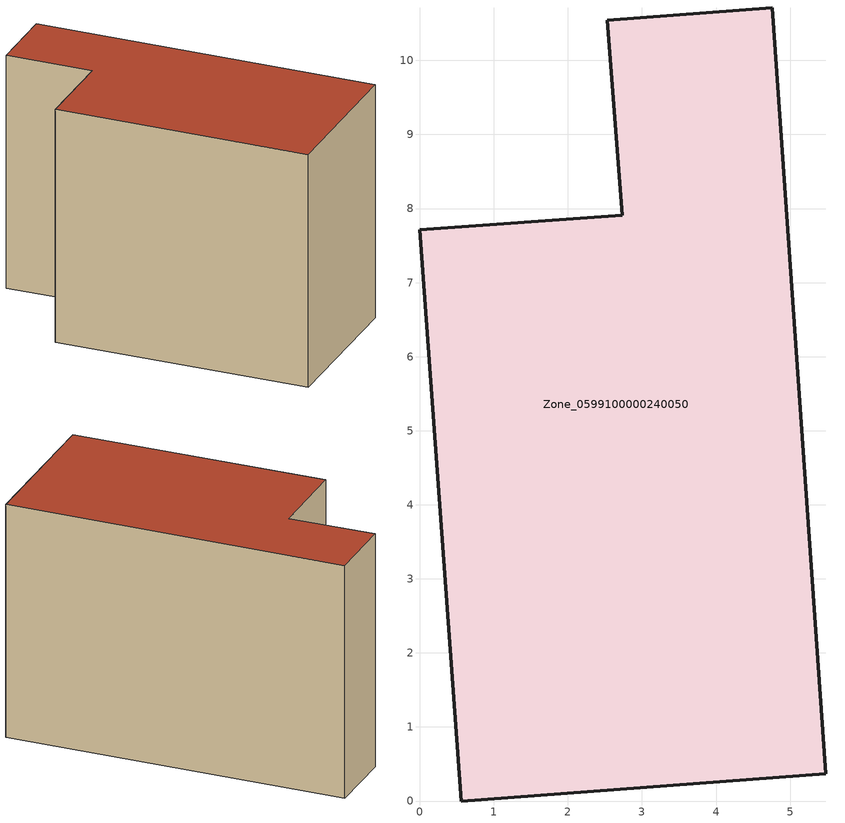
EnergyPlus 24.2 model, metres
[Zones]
Zone_0599100000240050
 floor ground (C_G): 5.48,0.36 0.56,0 0,7.71 2.73,7.91 2.53,10.54 4.76,10.71 z0
 wall outside (C_F): 0.56,0 5.48,0.36 4.76,10.71 2.53,10.54 2.73,7.91 0,7.71 0.56,0 z0:7.29
 roof outside (C_R): 0,7.71 0.56,0 5.48,0.36 4.76,10.71 2.53,10.54 2.73,7.91 z7.29
[BUILDING]
Pand.0599100000240050: North Axis=0; Terrain=City; Loads Convergence Tolerance Value=0.04; Temperature Convergence Tolerance Value=0.4; Solar Distribution=FullExterior; Maximum Number of Warmup Days=25; Minimum Number of Warmup Days=1
[Site:Location]
Rotterdam.The.Hague.AP_ZH_NLD Design_Conditions: Latitude=51.96; Longitude=4.45; Time Zone=1; Elevation=-4.5
[SITE:GROUNDTEMPERATURE:BUILDINGSURFACE]
18, 18, 18, 18, 18, 18, 18, 18, 18, 18, 18, 18
[MATERIAL] Thermal Absorptance=0.9; Solar Absorptance=0.7; Visible Absorptance=0.7
Name | Roughness | Thickness | Conductivity | Density | Specific Heat
G.TC.1946 | MediumSmooth | 0.15 | 1 | 540 | 1210
F.TC.1946 | Rough | 0.3 | 0.857143 | 1920 | 840
R.TC.1946 | MediumRough | 0.2 | 0.909091 | 1500 | 1000
[CONSTRUCTION]
C_G: G.TC.1946
C_F: F.TC.1946
C_R: R.TC.1946
[ZONE]
Zone_0599100000240050: Type=1; Multiplier=1; Ceiling Height=Autocalculate; Volume=Autocalculate; Floor Area=autocalculate; Part of Total Floor Area=Yes
[ZONEINFILTRATION:DESIGNFLOWRATE]
Infil_Zone_0599100000240050: Zone or ZoneList or Space or SpaceList=Zone_0599100000240050; Schedule=AlwaysOn; Design Flow Rate Calculation Method=Flow/Area; Flow Rate per Floor Area=0.003; Constant Term Coefficient=1; Temperature Term Coefficient=0; Velocity Term Coefficient=0; Velocity Squared Term Coefficient=0
[HVACTEMPLATE:ZONE:IDEALLOADSAIRSYSTEM]
Zone_0599100000240050: Maximum Heating Supply Air Temperature=50; Minimum Cooling Supply Air Temperature=13; Maximum Heating Supply Air Humidity Ratio=0.0156; Minimum Cooling Supply Air Humidity Ratio=0.0077; Heating Limit=NoLimit; Cooling Limit=NoLimit; Dehumidification Control Type=ConstantSensibleHeatRatio; Cooling Sensible Heat Ratio=0.7; Dehumidification Setpoint=60; Humidification Control Type=None; Humidification Setpoint=30; Outdoor Air Method=None; Outdoor Air Flow Rate per Person=0.00944; Outdoor Air Flow Rate per Zone Floor Area=0; Outdoor Air Flow Rate per Zone=0; Demand Controlled Ventilation Type=None; Outdoor Air Economizer Type=NoEconomizer; Heat Recovery Type=None; Sensible Heat Recovery Effectiveness=0.7; Latent Heat Recovery Effectiveness=0.65
[ZONECONTROL:THERMOSTAT]
ThermostatControl_Zone_0599100000240050: Zone or ZoneList=Zone_0599100000240050; Control Type Schedule=DualSetpointControlType; Control 1=Thermostat_Zone_0599100000240050; Temperature Difference Between Cutout And Setpoint=0
[THERMOSTATSETPOINT:DUALSETPOINT]
Thermostat_Zone_0599100000240050: Heating Setpoint Temperature Schedule=HeatingSetpoint_Zone_0599100000240050; Cooling Setpoint Temperature Schedule=CoolingSetpoint_Zone_0599100000240050
[SCHEDULE:COMPACT]
HeatingSetpoint_Zone_0599100000240050: Through: 12/31, For: AllDays, Until: 24:00, 21
CoolingSetpoint_Zone_0599100000240050: Through: 12/31, For: AllDays, Until: 24:00, 24
DualSetpointControlType: Through: 12/31, For: AllDays, Until: 24:00, 4
AlwaysOn: Through: 12/31, For: AllDays, Until: 24:00, 1
